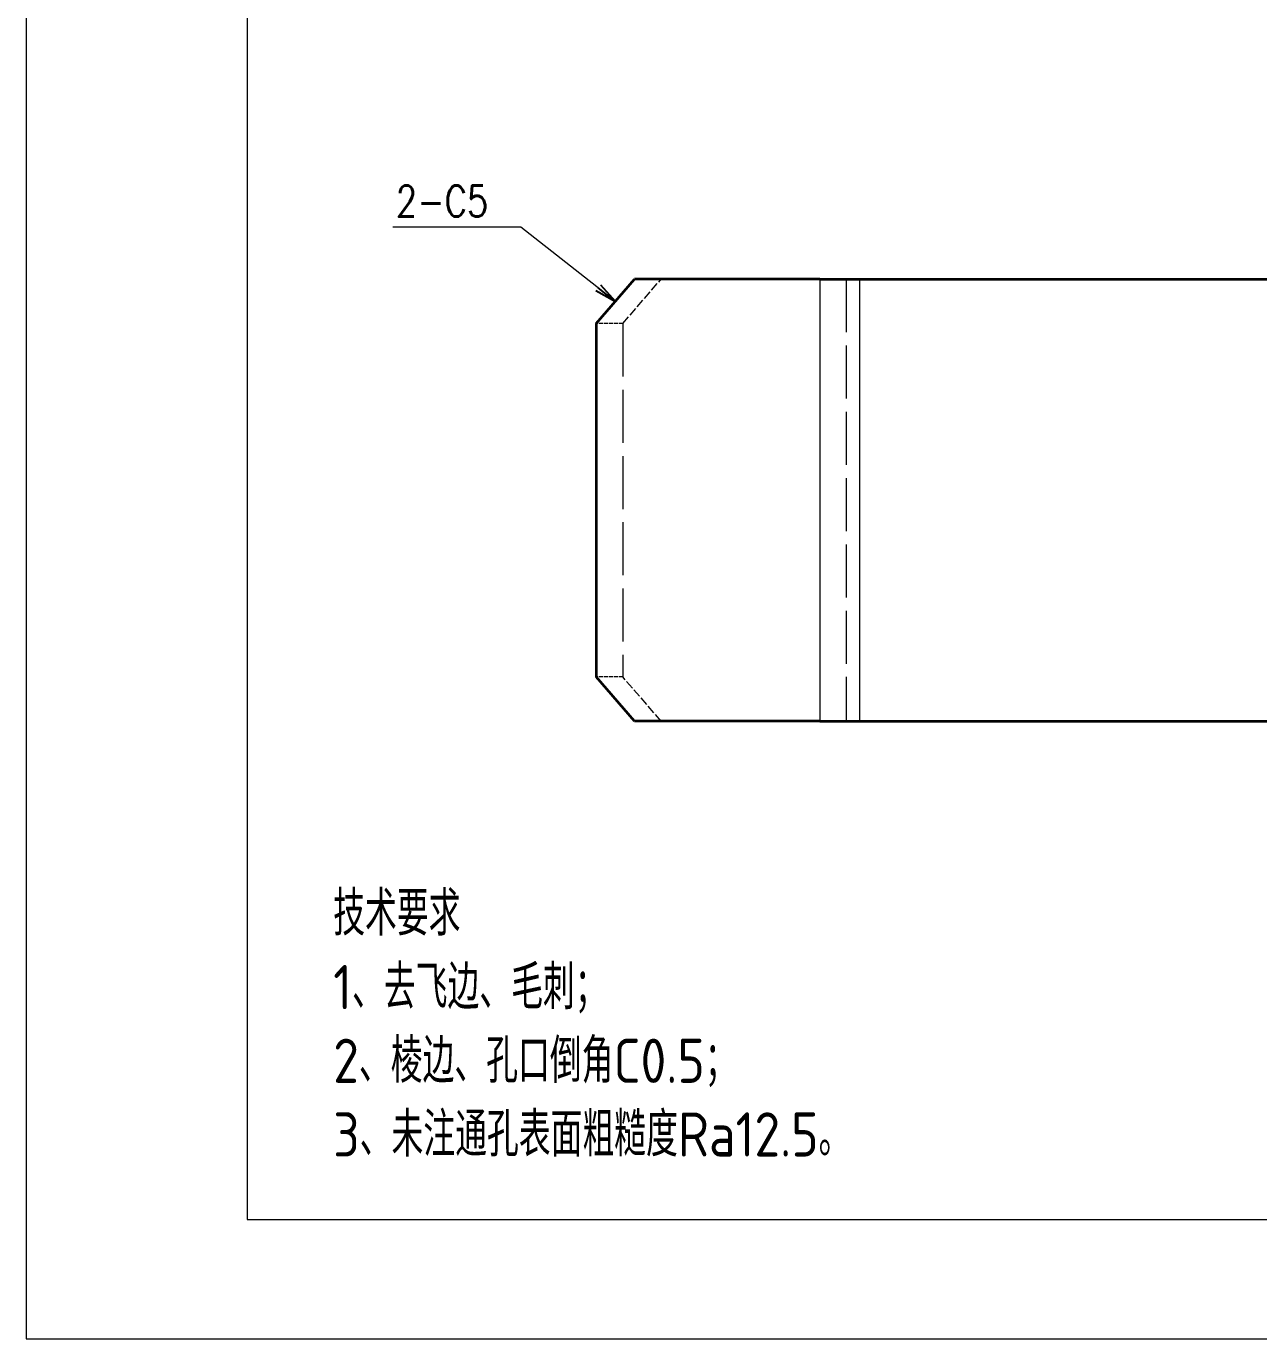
# Model space of a CAD drawing. Header units: millimetres. Extents: x 1333 to 44424, y -42879 to -1037.
# Drawn here: x 43110.6 to 43250, y -2148.1 to -1999.6 of the extents above; entities that cross this region are included whole.
import ezdxf

# ---------------------------------------------------------------- set-up
doc = ezdxf.new("R2010")
doc.units = ezdxf.units.MM
doc.header["$LTSCALE"] = 0.5
doc.linetypes.add('AM_ISO02W050x2', pattern=[3.75, 3, -0.75])
doc.linetypes.add('DASHED', pattern=[15, 12, -3])
for name, color, linetype, lineweight in [('图框', 7, 'Continuous', 18), ('标注线', 3, 'Continuous', 18), ('粗实线', 7, 'Continuous', 35), ('虚线', 1, 'AM_ISO02W050x2', 18)]:
    doc.layers.add(name, color=color, linetype=linetype, lineweight=lineweight)
doc.layers.add('打印-禁用', color=7, linetype='Continuous', lineweight=15, plot=False)
doc.styles.add('DIM', font='romans.shx', dxfattribs={"width": 0.8, "bigfont": 'bigfont.shx'})
doc.styles.add('机械长仿宋', font='gbenor.shx', dxfattribs={"height": 1, "bigfont": 'gbcbig.shx'})
doc.dimstyles.new('DEH 1-1', dxfattribs={"dimtxt": 3.5, "dimasz": 2.5, "dimexe": 1, "dimexo": 0.625, "dimgap": 1.2, "dimtad": 1, "dimtoh": 1, "dimdsep": 46, "dimtxsty": 'DIM', "dimblk": 'OPEN', "dimcen": 0, "dimclrd": 8, "dimclre": 8, "dimclrt": 2, "dimazin": 2, "dimtfac": 0.5, "dimtmove": 0, "dimatfit": 3, "dimldrblk": 'OPEN', "dimfxl": 0, "dimtolj": 2, "dimlwd": 18, "dimlwe": 18, "dimarcsym": 0})

# ---------------------------------------------------------------- blocks, each defined once
blk = doc.blocks.new('GZDEH零件A3图框V01版')
at = {"layer": '图框', "linetype": 'Continuous'}
for p, q in [((2882.49, -1554.46), (2882.49, -1832.96)), ((2882.49, -1832.96), (3272.49, -1832.96))]:
    blk.add_line(p, q, dxfattribs=at)
at = {"layer": '打印-禁用', "linetype": 'Continuous'}
for p, q in [((2857.49, -1549.46), (2857.49, -1846.46)), ((2857.49, -1846.46), (3277.49, -1846.46))]:
    blk.add_line(p, q, dxfattribs=at)
blk = doc.blocks.new('DEH A3')
at = {"layer": '图框'}
blk.add_blockref('GZDEH零件A3图框V01版', (-2857.49, 1846.46), dxfattribs=at)
blk = doc.blocks.new('_Open')
at = {"color": 0, "linetype": 'ByBlock', "lineweight": -2}
for p, q in [((-1, 0.167), (0, 0)), ((-1, -0.167), (0, 0)), ((0, 0), (-1, 0))]:
    blk.add_line(p, q, dxfattribs=at)

msp = doc.modelspace()

# ---------------------------------------------------------------- linework, layer by layer
at = {"color": 7, "lineweight": 13}
for p, q in [((43200.369, -2028.185), (43200.369, -2078.185)), ((43204.869, -2028.185), (43204.869, -2078.185))]:
    msp.add_line(p, q, dxfattribs=at)
at = {"layer": '粗实线', "lineweight": 35, "ltscale": 0.165359}
for p, q in [((43175.084, -2033.185), (43179.414, -2028.185)), ((43179.414, -2078.185), (43175.084, -2073.185))]:
    msp.add_line(p, q, dxfattribs=at)
at = {"layer": '粗实线', "lineweight": 35}
for p, q in [((43200.369, -2028.185), (43179.414, -2028.185)), ((43204.869, -2028.185), (43370.065, -2028.185)), ((43175.084, -2033.185), (43175.084, -2073.185)), ((43200.369, -2078.185), (43179.414, -2078.185)), ((43204.869, -2078.185), (43370.065, -2078.185))]:
    msp.add_line(p, q, dxfattribs=at)
at = {"layer": '粗实线', "lineweight": 35, "ltscale": 0.1125}
for p, q in [((43200.369, -2028.185), (43204.869, -2028.185)), ((43200.369, -2078.185), (43204.869, -2078.185))]:
    msp.add_line(p, q, dxfattribs=at)
at = {"layer": '虚线', "linetype": 'DASHED', "lineweight": 13, "ltscale": 0.165359}
for p, q in [((43178.084, -2033.185), (43182.414, -2028.185)), ((43182.414, -2078.185), (43178.084, -2073.185))]:
    msp.add_line(p, q, dxfattribs=at)
at = {"layer": '虚线', "linetype": 'DASHED', "lineweight": 13}
for p, q in [((43203.369, -2028.185), (43203.369, -2078.185)), ((43204.869, -2028.185), (43204.869, -2078.185)), ((43178.084, -2033.185), (43178.084, -2073.185))]:
    msp.add_line(p, q, dxfattribs=at)
at = {"layer": '虚线', "linetype": 'DASHED', "lineweight": 13, "ltscale": 0.075}
for p, q in [((43178.084, -2033.185), (43175.084, -2033.185)), ((43178.084, -2073.185), (43175.084, -2073.185))]:
    msp.add_line(p, q, dxfattribs=at)

# ---------------------------------------------------------------- block references
at = {"layer": '图框'}
msp.add_blockref('DEH A3', (43110.586, -2148.061), dxfattribs=at)

# ---------------------------------------------------------------- texts
at = {"layer": '标注线', "color": 2, "insert": (43162.851, -2021.097), "char_height": 3.5, "attachment_point": 9, "style": 'DIM'}
msp.add_mtext('\\A2;2-C5', dxfattribs=at)
at = {"layer": '标注线', "color": 2, "insert": (43145.315, -2127.444), "char_height": 5, "width": 114.82461, "attachment_point": 7, "style": '机械长仿宋'}
msp.add_mtext('\\A2;技术要求\\P1、去飞边、毛刺；\\P2、棱边、孔口倒角C0.5；\\P3、未注通孔表面粗糙度Ra12.5。', dxfattribs=at)

# ---------------------------------------------------------------- leaders
at = {"layer": '标注线', "annotation_type": 0, "has_hookline": 1, "hookline_direction": 1, "text_width": 10.8}
msp.add_leader([(43177.249, -2030.685), (43166.551, -2022.297), (43164.051, -2022.297)], dimstyle='DEH 1-1', override={"dimgap": 1.2, "dimtad": 1}, dxfattribs=at)

doc.saveas('drawing.dxf')
